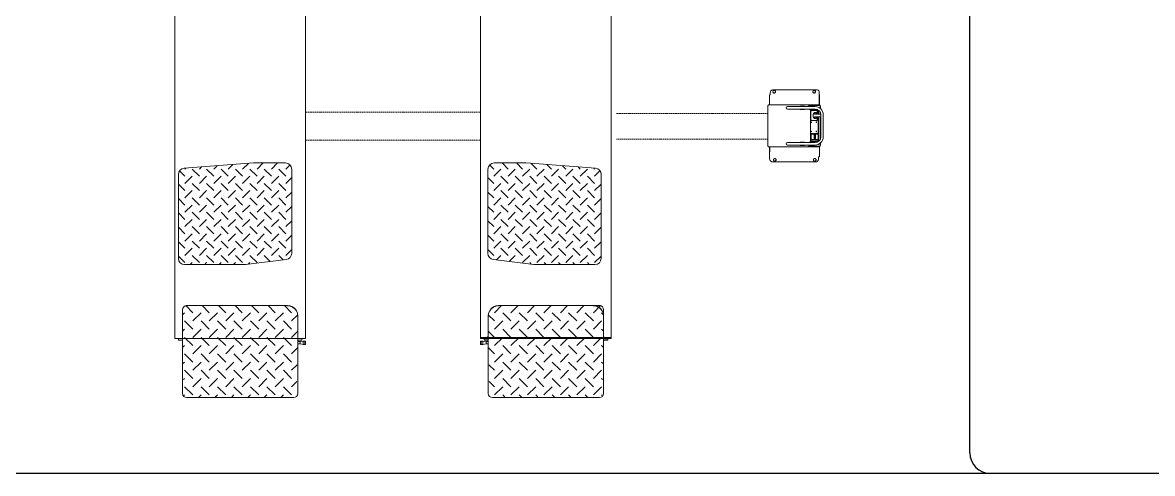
# Model space of a CAD drawing. Extents: x -1073 to 35213, y -1180 to 6950.
# Drawn here: x 1061 to 1610, y 427 to 646 of the extents above; entities that cross this region are included whole.
import ezdxf

# ---------------------------------------------------------------- set-up
doc = ezdxf.new("R2010")
doc.units = 0
doc.header["$LTSCALE"] = 25
doc.linetypes.add('HIDDEN', pattern=[0.375, 0.25, -0.125])
doc.layers.get('0').update_dxf_attribs({"color": 9, "lineweight": 9})
doc.layers.add('B_Ekipman_Zemin', color=155, linetype='Continuous', lineweight=9)
doc.layers.add('DATA TAVAN', color=160, linetype='Continuous', lineweight=30)

# ---------------------------------------------------------------- blocks, each defined once
blk = doc.blocks.new('5200makaslift')
for p, q in [((21698, 12439.6), (21698, 7239.6)), ((22333, 12439.6), (22333, 7239.6)), ((23183, 12439.6), (23183, 7239.6)), ((23818, 7239.6), (23818, 12439.6)), ((23818, 7239.6), (23818, 12439.6)), ((23818, 8718.9), (23818, 7239.6)), ((24585.4, 8420), (24585.4, 8375)), ((24589.9, 8433.5), (24589.9, 8425.3)), ((24589.9, 8425.3), (24589.9, 8424.4)), ((24602.7, 8436.4), (24602.4, 8438.5)), ((24812.9, 8448.4), (24604.9, 8448.5)), ((24615, 8440.6), (24615.4, 8438.5)), ((24796.7, 8436.3), (24796.4, 8438.4)), ((24809, 8440.6), (24809.4, 8438.4)), ((24827.9, 8433.4), (24827, 8438.4)), ((24827.6, 8375), (24827.9, 8424.8)), ((24827.9, 8426.7), (24827.9, 8433.4)), ((24827.9, 8424.8), (24827.9, 8426.7)), ((24827.9, 8424.5), (24829.4, 8424.5)), ((24827.9, 8424.4), (24827.9, 8375)), ((24829.4, 8424.5), (24829.4, 8374.2)), ((24577.4, 8372), (24577.4, 8174)), ((24580.4, 8372), (24577.4, 8372)), ((24828.4, 8375), (24580.4, 8375)), ((24580.4, 8375), (24580.4, 8372)), ((24824.4, 8375.5), (24589.4, 8375.5)), ((24807.4, 8354.5), (24673.4, 8354.5)), ((24807.4, 8366.5), (24673.5, 8366.5)), ((24734.4, 8368.5), (24725.4, 8366.5)), ((24725.4, 8354.5), (24734.3, 8352.5)), ((24734.4, 8366.5), (24734.4, 8368.5)), ((24753.4, 8368.5), (24734.4, 8368.5)), ((24734.4, 8352.5), (24734.4, 8354.5)), ((24753.4, 8352.5), (24734.4, 8352.5)), ((24775.7, 8372), (24775.7, 8375)), ((24828.4, 8373), (24775.7, 8373)), ((24831.4, 8372), (24775.7, 8372)), ((24783.2, 8350.9), (24782.9, 8350.5)), ((24783.5, 8353.4), (24783.5, 8352.6)), ((24785.9, 8202), (24785.9, 8344)), ((24816.3, 8347), (24787.2, 8347)), ((24787.2, 8299), (24787.2, 8347)), ((24788.6, 8349), (24821.8, 8349)), ((24817.2, 8330.5), (24817.2, 8346.1)), ((24821.9, 8345.5), (24821.9, 8329.5)), ((24822.8, 8344), (24822.8, 8329.5)), ((24824.5, 8344), (24824.5, 8329.5)), ((24828.4, 8375), (24828.4, 8373)), ((24831.4, 8358.4), (24831.4, 8372)), ((24831.4, 8329.5), (24831.4, 8340.9)), ((24834.4, 8355.9), (24834.4, 8365.5)), ((24816.3, 8299), (24787.2, 8299)), ((24805.1, 8337), (24810.2, 8337)), ((24805.1, 8309), (24810.2, 8309)), ((24806.1, 8329.5), (24835.1, 8329.5)), ((24806.1, 8316.5), (24835.4, 8316.5)), ((24817.2, 8299.9), (24817.2, 8315.5)), ((24821.9, 8316.5), (24821.9, 8232)), ((24822.8, 8316.5), (24822.8, 8202)), ((24824.5, 8316.5), (24824.5, 8202)), ((24831.4, 8205.1), (24831.4, 8316.5)), ((24834.4, 8329.5), (24834.4, 8333.5)), ((24834.4, 8212.5), (24834.4, 8316.5)), ((24835.4, 8219.5), (24835.4, 8326.5)), ((24847.4, 8219.5), (24847.4, 8326.5)), ((24785.9, 8236), (24800.4, 8236)), ((24789.3, 8207.5), (24789.3, 8231.5)), ((24802, 8232), (24789.6, 8232)), ((24800.5, 8235.9), (24800.5, 8232)), ((24802.5, 8231.6), (24802.5, 8231.5)), ((24802.5, 8207.5), (24802.5, 8231.5)), ((24804.9, 8236), (24804.9, 8203)), ((24804.9, 8236), (24820.7, 8236)), ((24809.6, 8207.5), (24809.6, 8231.5)), ((24822.2, 8232), (24809.9, 8232)), ((24820.8, 8235.9), (24820.8, 8232)), ((24822.7, 8231.6), (24822.7, 8231.5)), ((24822.7, 8207.5), (24822.7, 8231.5)), ((24673.4, 8191.5), (24807.4, 8191.5)), ((24673.4, 8179.5), (24807.4, 8179.5)), ((24734.4, 8193.5), (24725.4, 8191.5)), ((24725.4, 8179.5), (24734.3, 8177.5)), ((24734.4, 8193.5), (24734.4, 8191.5)), ((24734.4, 8193.5), (24753.4, 8193.5)), ((24734.4, 8179.5), (24734.4, 8177.5)), ((24734.4, 8177.5), (24753.4, 8177.5)), ((24783.5, 8193.4), (24783.5, 8192.6)), ((24785.9, 8203), (24800.4, 8203)), ((24821.8, 8197), (24788.6, 8197)), ((24802, 8207), (24789.6, 8207)), ((24800.5, 8207), (24800.5, 8203.1)), ((24804.9, 8203), (24820.7, 8203)), ((24822.2, 8207), (24809.9, 8207)), ((24820.1, 8197), (24821, 8197.2)), ((24820.8, 8207), (24820.8, 8203.1)), ((24821.9, 8207), (24821.9, 8200.5)), ((24831.4, 8174), (24831.4, 8187.6)), ((24834.4, 8180.5), (24834.4, 8190.1)), ((24577.4, 8174), (24580.4, 8174)), ((24580.4, 8174), (24580.4, 8171)), ((24828.4, 8171), (24580.4, 8171)), ((24585.4, 8121.5), (24585.4, 8171)), ((24586.9, 8121.5), (24585.4, 8121.5)), ((24586.9, 8121.6), (24586.9, 8170.8)), ((24587.1, 8170.8), (24586.9, 8121.2)), ((24586.9, 8121.2), (24586.9, 8119.3)), ((24589.4, 8170.5), (24824.4, 8170.5)), ((24775.7, 8174), (24831.4, 8174)), ((24775.7, 8171), (24775.7, 8174)), ((24828.4, 8173), (24775.7, 8173)), ((24824.9, 8120.8), (24824.9, 8121.6)), ((24824.9, 8112.5), (24824.9, 8120.8)), ((24828.4, 8171), (24828.4, 8173)), ((24829.4, 8126), (24829.4, 8171.8)), ((24586.9, 8119.3), (24586.9, 8112.6)), ((24586.9, 8112.6), (24587.7, 8107.6)), ((24601.9, 8097.6), (24809.9, 8097.5)), ((24605.7, 8105.4), (24605.4, 8107.6)), ((24618, 8109.7), (24618.4, 8107.6)), ((24799.7, 8105.4), (24799.4, 8107.5)), ((24812, 8109.6), (24812.4, 8107.5)), ((21735.5, 7217.7), (21735.5, 7379.2)), ((21735.5, 7354.9), (21745.4, 7364.7)), ((21785.4, 7364.7), (21751.3, 7398.8)), ((21754.2, 7399.2), (22245.5, 7399)), ((21755.5, 7399.2), (22245.5, 7398.2)), ((21785.4, 7324.7), (21825.4, 7364.7)), ((21790.5, 7399), (21790.5, 7399.2)), ((21790.5, 7399.2), (22240.5, 7399.2)), ((21865.4, 7364.7), (21830.9, 7399.2)), ((21865.4, 7324.7), (21905.4, 7364.7)), ((21945.4, 7364.7), (21910.9, 7399.2)), ((21945.4, 7324.7), (21985.4, 7364.7)), ((22025.4, 7364.7), (21990.9, 7399.2)), ((22025.4, 7324.7), (22065.4, 7364.7)), ((22105.4, 7364.7), (22070.9, 7399.2)), ((22105.4, 7324.7), (22145.4, 7364.7)), ((22185.4, 7364.7), (22150.9, 7399.2)), ((22185.4, 7324.7), (22225.4, 7364.7)), ((22265.4, 7364.7), (22230.9, 7399.2)), ((22265.4, 7324.7), (22295.5, 7354.9)), ((22293.8, 7361.7), (22295.5, 7348.9)), ((23222.2, 7361.7), (23220.5, 7348.9)), ((23250.7, 7324.7), (23220.5, 7354.9)), ((23250.7, 7364.7), (23285.2, 7399.2)), ((23760.5, 7399.2), (23270.5, 7398.2)), ((23765.5, 7399.2), (23270.5, 7399)), ((23725.5, 7399.2), (23275.5, 7399.2)), ((23330.7, 7324.7), (23290.7, 7364.7)), ((23330.7, 7364.7), (23365.2, 7399.2)), ((23410.7, 7324.7), (23370.7, 7364.7)), ((23410.7, 7364.7), (23445.2, 7399.2)), ((23490.7, 7324.7), (23450.7, 7364.7)), ((23490.7, 7364.7), (23525.2, 7399.2)), ((23570.7, 7324.7), (23530.7, 7364.7)), ((23570.7, 7364.7), (23605.2, 7399.2)), ((23650.7, 7324.7), (23610.7, 7364.7)), ((23650.7, 7364.7), (23685.2, 7399.2)), ((23730.7, 7324.7), (23690.7, 7364.7)), ((23725.5, 7399), (23725.5, 7399.2)), ((23743.5, 7397.4), (23730.5, 7399)), ((23730.7, 7364.7), (23764.7, 7398.8)), ((23780.5, 7354.9), (23770.7, 7364.7)), ((23780.5, 7220.8), (23780.5, 7379.2)), ((21735.5, 7220.9), (21735.5, 7348.9)), ((21785.4, 7284.7), (21745.4, 7324.7)), ((21865.4, 7284.7), (21825.4, 7324.7)), ((21945.4, 7284.7), (21905.4, 7324.7)), ((22025.4, 7284.7), (21985.4, 7324.7)), ((22105.4, 7284.7), (22065.4, 7324.7)), ((22185.4, 7284.7), (22145.4, 7324.7)), ((22265.4, 7284.7), (22225.4, 7324.7)), ((22295.5, 7217.7), (22295.5, 7349.8)), ((22295.5, 7348.9), (22295.5, 7220.9)), ((23220.5, 7217.7), (23220.5, 7349.8)), ((23220.5, 7348.9), (23220.5, 7220.9)), ((23250.7, 7284.7), (23290.7, 7324.7)), ((23330.7, 7284.7), (23370.7, 7324.7)), ((23410.7, 7284.7), (23450.7, 7324.7)), ((23490.7, 7284.7), (23530.7, 7324.7)), ((23570.7, 7284.7), (23610.7, 7324.7)), ((23650.7, 7284.7), (23690.7, 7324.7)), ((23730.7, 7284.7), (23770.7, 7324.7)), ((23780.5, 7220.9), (23780.5, 7348.9)), ((21735.5, 7274.9), (21745.4, 7284.7)), ((21785.4, 7204.7), (21745.4, 7244.7)), ((21785.4, 7244.7), (21825.4, 7284.7)), ((21865.4, 7204.7), (21825.4, 7244.7)), ((21865.4, 7244.7), (21905.4, 7284.7)), ((21945.4, 7204.7), (21905.4, 7244.7)), ((21945.4, 7244.7), (21985.4, 7284.7)), ((22025.4, 7204.7), (21985.4, 7244.7)), ((22025.4, 7244.7), (22065.4, 7284.7)), ((22105.4, 7204.7), (22065.4, 7244.7)), ((22105.4, 7244.7), (22145.4, 7284.7)), ((22185.4, 7204.7), (22145.4, 7244.7)), ((22185.4, 7244.7), (22225.4, 7284.7)), ((22265.4, 7204.7), (22225.4, 7244.7)), ((22265.4, 7244.7), (22295.5, 7274.9)), ((23183.5, 7243.8), (23818.5, 7243.8)), ((23205.3, 7240.8), (23219.7, 7249.1)), ((23250.7, 7244.7), (23220.5, 7274.9)), ((23250.7, 7204.7), (23290.7, 7244.7)), ((23330.7, 7244.7), (23290.7, 7284.7)), ((23330.7, 7204.7), (23370.7, 7244.7)), ((23410.7, 7244.7), (23370.7, 7284.7)), ((23410.7, 7204.7), (23450.7, 7244.7)), ((23490.7, 7244.7), (23450.7, 7284.7)), ((23490.7, 7204.7), (23530.7, 7244.7)), ((23570.7, 7244.7), (23530.7, 7284.7)), ((23570.7, 7204.7), (23610.7, 7244.7)), ((23650.7, 7244.7), (23610.7, 7284.7)), ((23650.7, 7204.7), (23690.7, 7244.7)), ((23730.7, 7244.7), (23690.7, 7284.7)), ((23730.7, 7204.7), (23770.7, 7244.7)), ((23780.5, 7274.9), (23770.7, 7284.7)), ((23793.9, 7240.1), (23780.6, 7247.7)), ((21698, 7239.6), (22333, 7239.6)), ((21735.5, 7239.6), (21698, 7239.6)), ((21715.5, 7231.6), (21715.5, 7239.6)), ((21735.5, 7231.6), (21715.5, 7231.6)), ((21735.5, 7217.7), (21735.5, 6972.2)), ((21745.4, 7204.7), (21736.3, 7195.6)), ((21825.4, 7204.7), (21785.4, 7164.7)), ((21905.4, 7204.7), (21865.4, 7164.7)), ((21985.4, 7204.7), (21945.4, 7164.7)), ((22065.4, 7204.7), (22025.4, 7164.7)), ((22145.4, 7204.7), (22105.4, 7164.7)), ((22225.4, 7204.7), (22185.4, 7164.7)), ((22294.7, 7194), (22265.4, 7164.7)), ((22333, 7239.6), (22295.5, 7239.6)), ((22315.5, 7231.6), (22295.5, 7231.6)), ((22295.5, 7224.7), (22306.4, 7224.7)), ((22295.5, 7217.7), (22295.5, 6972.2)), ((22306.4, 7212.7), (22295.5, 7212.7)), ((22321.4, 7226.6), (22306.4, 7224.7)), ((22306.4, 7212.6), (22306.4, 7224.7)), ((22306.4, 7212.6), (22321.4, 7210.6)), ((22315.5, 7239.6), (22315.5, 7231.6)), ((22321.4, 7210.6), (22321.4, 7226.6)), ((22321.4, 7226.6), (22331.4, 7226.6)), ((22321.4, 7210.6), (22331.4, 7210.6)), ((22329.4, 7224.6), (22329.4, 7212.6)), ((22333.4, 7212.6), (22333.4, 7224.6)), ((23182.7, 7212.6), (23182.7, 7224.6)), ((23183, 7239.6), (23818, 7239.6)), ((23183, 7239.6), (23220.5, 7239.6)), ((23194.7, 7226.6), (23184.7, 7226.6)), ((23194.7, 7210.6), (23184.7, 7210.6)), ((23186.7, 7224.6), (23186.7, 7212.6)), ((23194.7, 7226.6), (23209.7, 7224.7)), ((23194.7, 7210.6), (23194.7, 7226.6)), ((23209.7, 7212.6), (23194.7, 7210.6)), ((23200.5, 7239.6), (23200.5, 7231.6)), ((23200.5, 7231.6), (23220.5, 7231.6)), ((23203, 7232.2), (23220.5, 7232.2)), ((23220.5, 7224.7), (23209.7, 7224.7)), ((23209.7, 7212.6), (23209.7, 7224.7)), ((23209.7, 7212.7), (23220.5, 7212.7)), ((23220.5, 7217.7), (23220.5, 6972.2)), ((23221.4, 7194), (23250.7, 7164.7)), ((23290.7, 7204.7), (23330.7, 7164.7)), ((23370.7, 7204.7), (23410.7, 7164.7)), ((23450.7, 7204.7), (23490.7, 7164.7)), ((23530.7, 7204.7), (23570.7, 7164.7)), ((23610.7, 7204.7), (23650.7, 7164.7)), ((23690.7, 7204.7), (23730.7, 7164.7)), ((23770.7, 7204.7), (23779.7, 7195.6)), ((23780.5, 7239.6), (23818, 7239.6)), ((23780.5, 7232.2), (23798, 7232.2)), ((23780.5, 7231.6), (23800.5, 7231.6)), ((23780.5, 7217.7), (23780.5, 6972.2)), ((23800.5, 7231.6), (23800.5, 7239.6)), ((21745.4, 7164.7), (21785.4, 7124.7)), ((21825.4, 7164.7), (21865.4, 7124.7)), ((21905.4, 7164.7), (21945.4, 7124.7)), ((21985.4, 7164.7), (22025.4, 7124.7)), ((22065.4, 7164.7), (22105.4, 7124.7)), ((22145.4, 7164.7), (22185.4, 7124.7)), ((22225.4, 7164.7), (22265.4, 7124.7)), ((23290.7, 7164.7), (23250.7, 7124.7)), ((23370.7, 7164.7), (23330.7, 7124.7)), ((23450.7, 7164.7), (23410.7, 7124.7)), ((23530.7, 7164.7), (23490.7, 7124.7)), ((23610.7, 7164.7), (23570.7, 7124.7)), ((23690.7, 7164.7), (23650.7, 7124.7)), ((23770.7, 7164.7), (23730.7, 7124.7)), ((21745.4, 7124.7), (21738.2, 7117.6)), ((21745.4, 7084.7), (21785.4, 7044.7)), ((21825.4, 7124.7), (21785.4, 7084.7)), ((21825.4, 7084.7), (21865.4, 7044.7)), ((21905.4, 7124.7), (21865.4, 7084.7)), ((21905.4, 7084.7), (21945.4, 7044.7)), ((21985.4, 7124.7), (21945.4, 7084.7)), ((21985.4, 7084.7), (22025.4, 7044.7)), ((22065.4, 7124.7), (22025.4, 7084.7)), ((22065.4, 7084.7), (22105.4, 7044.7)), ((22145.4, 7124.7), (22105.4, 7084.7)), ((22145.4, 7084.7), (22185.4, 7044.7)), ((22225.4, 7124.7), (22185.4, 7084.7)), ((22225.4, 7084.7), (22265.4, 7044.7)), ((22292.7, 7112), (22265.4, 7084.7)), ((23223.4, 7112), (23250.7, 7084.7)), ((23290.7, 7084.7), (23250.7, 7044.7)), ((23290.7, 7124.7), (23330.7, 7084.7)), ((23370.7, 7084.7), (23330.7, 7044.7)), ((23370.7, 7124.7), (23410.7, 7084.7)), ((23450.7, 7084.7), (23410.7, 7044.7)), ((23450.7, 7124.7), (23490.7, 7084.7)), ((23530.7, 7084.7), (23490.7, 7044.7)), ((23530.7, 7124.7), (23570.7, 7084.7)), ((23610.7, 7084.7), (23570.7, 7044.7)), ((23610.7, 7124.7), (23650.7, 7084.7)), ((23690.7, 7084.7), (23650.7, 7044.7)), ((23690.7, 7124.7), (23730.7, 7084.7)), ((23770.7, 7084.7), (23730.7, 7044.7)), ((23770.7, 7124.7), (23777.8, 7117.6)), ((21745.4, 7044.7), (21740.2, 7039.5)), ((21825.4, 7044.7), (21785.4, 7004.7)), ((21905.4, 7044.7), (21865.4, 7004.7)), ((21985.4, 7044.7), (21945.4, 7004.7)), ((22065.4, 7044.7), (22025.4, 7004.7)), ((22145.4, 7044.7), (22105.4, 7004.7)), ((22225.4, 7044.7), (22185.4, 7004.7)), ((22290.7, 7030), (22265.4, 7004.7)), ((23225.4, 7030), (23250.7, 7004.7)), ((23290.7, 7044.7), (23330.7, 7004.7)), ((23370.7, 7044.7), (23410.7, 7004.7)), ((23450.7, 7044.7), (23490.7, 7004.7)), ((23530.7, 7044.7), (23570.7, 7004.7)), ((23610.7, 7044.7), (23650.7, 7004.7)), ((23690.7, 7044.7), (23730.7, 7004.7)), ((23770.7, 7044.7), (23775.9, 7039.5)), ((21745.4, 7004.7), (21785.4, 6964.7)), ((21825.4, 7004.7), (21865.4, 6964.7)), ((21905.4, 7004.7), (21945.4, 6964.7)), ((21985.4, 7004.7), (22025.4, 6964.7)), ((22065.4, 7004.7), (22105.4, 6964.7)), ((22145.4, 7004.7), (22185.4, 6964.7)), ((22225.4, 7004.7), (22265.4, 6964.7)), ((23290.7, 7004.7), (23250.7, 6964.7)), ((23370.7, 7004.7), (23330.7, 6964.7)), ((23450.7, 7004.7), (23410.7, 6964.7)), ((23530.7, 7004.7), (23490.7, 6964.7)), ((23610.7, 7004.7), (23570.7, 6964.7)), ((23690.7, 7004.7), (23650.7, 6964.7)), ((23770.7, 7004.7), (23730.7, 6964.7)), ((21745.4, 6964.7), (21742.1, 6961.4)), ((21755.5, 6952.2), (22275.5, 6952.2)), ((21825.4, 6964.7), (21812.9, 6952.2)), ((21905.4, 6964.7), (21892.9, 6952.2)), ((21985.4, 6964.7), (21972.9, 6952.2)), ((22065.4, 6964.7), (22052.9, 6952.2)), ((22145.4, 6964.7), (22132.9, 6952.2)), ((22225.4, 6964.7), (22212.9, 6952.2)), ((23760.5, 6952.2), (23240.5, 6952.2)), ((23290.7, 6964.7), (23303.2, 6952.2)), ((23370.7, 6964.7), (23383.2, 6952.2)), ((23450.7, 6964.7), (23463.2, 6952.2)), ((23530.7, 6964.7), (23543.2, 6952.2)), ((23610.7, 6964.7), (23623.2, 6952.2)), ((23690.7, 6964.7), (23703.2, 6952.2)), ((23770.7, 6964.7), (23774, 6961.4))]:
    blk.add_line(p, q)
at = {"linetype": 'HIDDEN'}
for p, q in [((23183, 8338.6), (22333, 8338.6)), ((23843, 8333.6), (24579.4, 8333.6)), ((23183, 8203.6), (22333, 8203.6)), ((24579.4, 8208.6), (23843, 8208.6))]:
    blk.add_line(p, q, dxfattribs=at)
for points in [[(24589.9, 8424.4), (24588.5, 8424.2), (24587.2, 8423.6), (24586.2, 8422.6), (24585.6, 8421.4), (24585.4, 8420)], [(24604.9, 8448.5), (24600.2, 8447.8), (24596.1, 8445.6), (24592.7, 8442.3), (24590.6, 8438.1), (24589.9, 8433.5)], [(24602.4, 8438.5), (24602.7, 8440.5), (24603.6, 8442.3), (24605.1, 8443.8), (24606.9, 8444.7), (24608.9, 8445), (24610.9, 8444.7), (24612.7, 8443.8), (24614.1, 8442.3), (24615, 8440.6)], [(24615.4, 8438.5), (24615.1, 8436.5), (24614.1, 8434.7), (24612.7, 8433.2), (24610.9, 8432.3), (24608.9, 8432), (24606.9, 8432.3), (24605.1, 8433.2), (24603.6, 8434.7), (24602.7, 8436.4)], [(24796.4, 8438.4), (24796.7, 8440.5), (24797.6, 8442.3), (24799.1, 8443.7), (24800.9, 8444.6), (24802.9, 8444.9), (24804.9, 8444.6), (24806.7, 8443.7), (24808.1, 8442.3), (24809, 8440.6)], [(24809.4, 8438.4), (24809.1, 8436.4), (24808.1, 8434.6), (24806.7, 8433.2), (24804.9, 8432.3), (24802.9, 8431.9), (24800.9, 8432.3), (24799.1, 8433.2), (24797.6, 8434.6), (24796.7, 8436.3)], [(24827, 8438.4), (24825, 8442.3), (24821.7, 8445.6), (24817.5, 8447.7), (24812.9, 8448.4)], [(24782.1, 8353), (24782.3, 8354.2), (24782.4, 8354.5)], [(24783.7, 8350), (24783.1, 8350.2), (24782.6, 8350.9), (24782.3, 8351.9), (24782.1, 8353)], [(24783.5, 8352.6), (24783.4, 8351.9), (24783.2, 8351.2), (24782.9, 8350.7), (24782.8, 8350.6)], [(24783.7, 8353), (24783.5, 8351.9), (24783.2, 8350.9)], [(24783.3, 8354.5), (24783.4, 8354.1), (24783.5, 8353.4)], [(24783.4, 8354.5), (24783.5, 8354.2), (24783.7, 8353)], [(24785.4, 8353), (24785.2, 8351.9), (24784.9, 8350.9), (24784.4, 8350.2), (24783.7, 8350)], [(24785.1, 8354.5), (24785.2, 8354.2), (24785.4, 8353)], [(24788.6, 8349), (24787.7, 8348.8), (24787, 8348), (24786.4, 8346.9), (24786, 8345.5), (24785.9, 8344)], [(24793.3, 8345), (24793, 8345.5), (24792.6, 8346), (24792.2, 8346.3), (24791.8, 8346.6), (24791.3, 8346.8), (24790.9, 8347), (24790.6, 8347)], [(24817.2, 8346.1), (24817.2, 8346.3), (24817.1, 8346.6), (24816.9, 8346.8), (24816.6, 8347), (24816.3, 8347)], [(24816.9, 8345), (24817.2, 8345.5), (24817.2, 8346), (24817.2, 8346.1)], [(24821.7, 8348), (24821, 8348.8), (24820.1, 8349)], [(24821.5, 8348.3), (24821.8, 8347), (24821.9, 8345.5)], [(24822.8, 8344), (24822.7, 8345.5), (24822.3, 8346.9), (24821.7, 8348)], [(24824.5, 8344), (24824.4, 8345.5), (24824, 8346.9), (24823.4, 8348), (24822.6, 8348.8), (24821.8, 8349)], [(24789.1, 8290.5), (24789.1, 8290.9), (24789.2, 8291.3), (24789.4, 8291.6), (24789.6, 8291.8), (24789.7, 8291.8)], [(24789.7, 8289.2), (24789.6, 8289.2), (24789.4, 8289.4), (24789.2, 8289.7), (24789.1, 8290.1), (24789.1, 8290.5)], [(24789.7, 8291.8), (24789.9, 8291.8), (24790.1, 8291.6), (24790.3, 8291.3), (24790.4, 8290.9), (24790.4, 8290.5)], [(24790.4, 8290.5), (24790.4, 8290.1), (24790.3, 8289.7), (24790.1, 8289.4), (24789.9, 8289.2), (24789.7, 8289.2)], [(24793.3, 8301), (24793, 8300.5), (24792.6, 8300), (24792.2, 8299.7), (24791.8, 8299.4), (24791.3, 8299.2), (24790.9, 8299), (24790.6, 8299)], [(24797.7, 8325.2), (24797.6, 8323), (24797.7, 8320.8), (24798, 8318.7), (24798.4, 8316.6), (24799.1, 8314.8), (24799.8, 8313.1), (24800.7, 8311.7), (24801.7, 8310.5), (24802.8, 8309.7)], [(24805.1, 8337), (24804, 8336.8), (24802.8, 8336.3), (24801.7, 8335.5), (24800.7, 8334.3), (24799.8, 8332.9), (24799.1, 8331.2), (24798.4, 8329.4), (24798, 8327.3), (24797.7, 8325.2)], [(24802.8, 8309.7), (24804, 8309.2), (24805.1, 8309)], [(24804.7, 8332.5), (24804.4, 8331.8), (24804.4, 8331.1), (24804.5, 8330.6), (24804.7, 8330.1), (24805.1, 8329.8), (24805.6, 8329.6), (24806.1, 8329.5)], [(24804.7, 8313.5), (24804.4, 8314.2), (24804.4, 8314.9), (24804.5, 8315.5), (24804.7, 8315.9), (24805.1, 8316.2), (24805.6, 8316.4), (24806.1, 8316.5)], [(24810.2, 8337), (24809.2, 8336.9), (24808.2, 8336.5), (24807.2, 8335.8), (24806.3, 8334.9), (24805.4, 8333.8), (24804.7, 8332.5)], [(24804.7, 8313.5), (24805.4, 8312.2), (24806.3, 8311.1), (24807.2, 8310.2), (24808.2, 8309.5), (24809.2, 8309.1), (24810.2, 8309)], [(24815.7, 8332.5), (24815, 8333.8), (24814.1, 8334.9), (24813.2, 8335.8), (24812.2, 8336.5), (24811.2, 8336.9), (24810.2, 8337)], [(24810.2, 8309), (24811.2, 8309.1), (24812.2, 8309.5), (24813.2, 8310.2), (24814.1, 8311.1), (24815, 8312.2), (24815.7, 8313.5)], [(24813.2, 8290.5), (24813.2, 8290.9), (24813.3, 8291.3), (24813.5, 8291.6), (24813.8, 8291.8), (24813.9, 8291.8)], [(24813.9, 8289.2), (24813.8, 8289.2), (24813.5, 8289.4), (24813.3, 8289.7), (24813.2, 8290.1), (24813.2, 8290.5)], [(24813.9, 8291.8), (24814, 8291.8), (24814.2, 8291.6), (24814.4, 8291.3), (24814.5, 8290.9), (24814.6, 8290.5)], [(24814.6, 8290.5), (24814.5, 8290.1), (24814.4, 8289.7), (24814.2, 8289.4), (24814, 8289.2), (24813.9, 8289.2)], [(24815.7, 8332.5), (24816.1, 8331.8), (24816.6, 8331.1), (24817.1, 8330.6), (24817.7, 8330.1), (24818.3, 8329.8), (24818.8, 8329.6), (24819.4, 8329.5)], [(24815.7, 8313.5), (24816.1, 8314.2), (24816.6, 8314.9), (24817.1, 8315.5), (24817.7, 8315.9), (24818.3, 8316.2), (24818.8, 8316.4), (24819.4, 8316.5)], [(24817.2, 8299.9), (24817.2, 8299.7), (24817.1, 8299.4), (24816.9, 8299.2), (24816.6, 8299), (24816.3, 8299)], [(24816.9, 8301), (24817.2, 8300.5), (24817.2, 8300), (24817.2, 8299.9)], [(24787, 8236), (24787.1, 8236), (24787.1, 8236), (24787.2, 8235.9), (24787.3, 8235.9), (24787.3, 8235.8)], [(24789.1, 8245.5), (24789.1, 8245.9), (24789.2, 8246.3), (24789.4, 8246.6), (24789.6, 8246.8), (24789.7, 8246.8)], [(24789.7, 8244.2), (24789.6, 8244.2), (24789.4, 8244.4), (24789.2, 8244.7), (24789.1, 8245.1), (24789.1, 8245.5)], [(24789.6, 8232), (24789.5, 8232), (24789.4, 8231.9), (24789.4, 8231.8), (24789.3, 8231.7), (24789.3, 8231.5)], [(24789.7, 8246.8), (24789.9, 8246.8), (24790.1, 8246.6), (24790.3, 8246.3), (24790.4, 8245.9), (24790.4, 8245.5)], [(24790.4, 8245.5), (24790.4, 8245.1), (24790.3, 8244.7), (24790.1, 8244.4), (24789.9, 8244.2), (24789.7, 8244.2)], [(24800.4, 8236), (24800.5, 8236), (24800.5, 8236), (24800.5, 8235.9), (24800.5, 8235.9)], [(24800.5, 8235.9), (24800.5, 8235.9), (24800.5, 8235.8)], [(24802, 8232), (24802.1, 8232), (24802.2, 8231.9), (24802.3, 8231.9), (24802.4, 8231.7), (24802.5, 8231.6)], [(24807.3, 8236), (24807.3, 8236), (24807.4, 8236), (24807.5, 8235.9), (24807.5, 8235.9), (24807.6, 8235.8)], [(24809.9, 8232), (24809.8, 8232), (24809.7, 8231.9), (24809.7, 8231.8), (24809.6, 8231.7), (24809.6, 8231.5)], [(24813.2, 8245.5), (24813.2, 8245.9), (24813.3, 8246.3), (24813.5, 8246.6), (24813.8, 8246.8), (24813.9, 8246.8)], [(24813.9, 8244.2), (24813.8, 8244.2), (24813.5, 8244.4), (24813.3, 8244.7), (24813.2, 8245.1), (24813.2, 8245.5)], [(24813.9, 8246.8), (24814, 8246.8), (24814.2, 8246.6), (24814.4, 8246.3), (24814.5, 8245.9), (24814.6, 8245.5)], [(24814.6, 8245.5), (24814.5, 8245.1), (24814.4, 8244.7), (24814.2, 8244.4), (24814, 8244.2), (24813.9, 8244.2)], [(24820.7, 8236), (24820.7, 8236), (24820.8, 8236), (24820.8, 8235.9), (24820.8, 8235.9)], [(24820.8, 8235.9), (24820.8, 8235.9), (24820.8, 8235.8)], [(24822.2, 8232), (24822.4, 8232), (24822.5, 8231.9), (24822.6, 8231.9), (24822.7, 8231.7), (24822.7, 8231.6)], [(24782.1, 8193), (24782.3, 8194.2), (24782.6, 8195.1), (24783.1, 8195.8), (24783.7, 8196)], [(24782.4, 8191.5), (24782.3, 8191.9), (24782.1, 8193)], [(24782.8, 8195.4), (24782.9, 8195.3), (24783.2, 8194.8), (24783.4, 8194.1), (24783.5, 8193.4)], [(24782.9, 8195.5), (24783.2, 8195.1), (24783.5, 8194.2), (24783.7, 8193)], [(24783.5, 8192.6), (24783.4, 8191.9), (24783.3, 8191.5)], [(24783.7, 8193), (24783.5, 8191.9), (24783.4, 8191.5)], [(24783.7, 8196), (24784.4, 8195.8), (24784.9, 8195.1), (24785.2, 8194.2), (24785.4, 8193)], [(24785.4, 8193), (24785.2, 8191.9), (24785.1, 8191.5)], [(24785.9, 8202), (24786, 8200.5), (24786.4, 8199.1), (24787, 8198), (24787.7, 8197.2), (24788.6, 8197)], [(24787, 8203), (24787.1, 8203), (24787.1, 8203), (24787.2, 8203.1), (24787.3, 8203.1), (24787.3, 8203.2)], [(24789.3, 8207.5), (24789.3, 8207.3), (24789.4, 8207.2), (24789.4, 8207.1), (24789.5, 8207), (24789.6, 8207)], [(24800.4, 8203), (24800.5, 8203), (24800.5, 8203), (24800.5, 8203.1), (24800.5, 8203.1)], [(24800.5, 8203.1), (24800.5, 8203.1), (24800.5, 8203.2)], [(24802, 8207), (24802.1, 8207), (24802.2, 8207.1), (24802.3, 8207.2), (24802.4, 8207.3), (24802.5, 8207.4), (24802.5, 8207.5)], [(24807.3, 8203), (24807.3, 8203), (24807.4, 8203), (24807.5, 8203.1), (24807.5, 8203.1), (24807.6, 8203.2)], [(24809.6, 8207.5), (24809.6, 8207.3), (24809.7, 8207.2), (24809.7, 8207.1), (24809.8, 8207), (24809.9, 8207)], [(24820.7, 8203), (24820.7, 8203), (24820.8, 8203), (24820.8, 8203.1), (24820.8, 8203.1)], [(24820.8, 8203.1), (24820.8, 8203.1), (24820.8, 8203.2)], [(24821, 8197.2), (24821.7, 8198), (24822.3, 8199.1), (24822.7, 8200.5), (24822.8, 8202)], [(24821.9, 8200.5), (24821.8, 8199), (24821.5, 8197.7)], [(24821.8, 8197), (24822.6, 8197.2), (24823.4, 8198), (24824, 8199.1), (24824.4, 8200.5), (24824.5, 8202)], [(24822.2, 8207), (24822.4, 8207), (24822.5, 8207.1), (24822.6, 8207.2), (24822.7, 8207.3), (24822.7, 8207.4), (24822.7, 8207.5)], [(24824.9, 8121.6), (24826.3, 8121.8), (24827.5, 8122.4), (24828.5, 8123.4), (24829.1, 8124.6), (24829.4, 8126)], [(24587.7, 8107.6), (24589.7, 8103.8), (24593, 8100.4), (24597.2, 8098.3), (24601.9, 8097.6)], [(24605.4, 8107.6), (24605.7, 8109.6), (24606.6, 8111.4), (24608, 8112.8), (24609.9, 8113.7), (24611.9, 8114.1), (24613.9, 8113.7), (24615.7, 8112.8), (24617.1, 8111.4), (24618, 8109.7)], [(24618.4, 8107.6), (24618, 8105.6), (24617.1, 8103.7), (24615.7, 8102.3), (24613.9, 8101.4), (24611.9, 8101.1), (24609.9, 8101.4), (24608, 8102.3), (24606.6, 8103.7), (24605.7, 8105.4)], [(24799.4, 8107.5), (24799.7, 8109.5), (24800.6, 8111.3), (24802, 8112.8), (24803.9, 8113.7), (24805.9, 8114), (24807.9, 8113.7), (24809.7, 8112.8), (24811.1, 8111.3), (24812, 8109.6)], [(24812.4, 8107.5), (24812, 8105.5), (24811.1, 8103.7), (24809.7, 8102.2), (24807.9, 8101.3), (24805.9, 8101), (24803.9, 8101.3), (24802, 8102.3), (24800.6, 8103.7), (24799.7, 8105.4)], [(24809.9, 8097.5), (24814.5, 8098.2), (24818.7, 8100.4), (24822, 8103.7), (24824.1, 8107.9), (24824.9, 8112.5)], [(22245.5, 7399), (22258.5, 7397.4), (22270.5, 7392.4), (22280.9, 7384.6), (22288.8, 7374.4), (22293.8, 7362.5), (22295.5, 7349.8)], [(22245.5, 7398.2), (22258.5, 7396.5), (22270.5, 7391.6), (22280.9, 7383.7), (22288.8, 7373.5), (22293.8, 7361.7)], [(23270.5, 7399), (23257.6, 7397.4), (23245.5, 7392.4), (23235.2, 7384.6), (23227.2, 7374.4), (23222.2, 7362.5), (23220.5, 7349.8)], [(23270.5, 7398.2), (23257.6, 7396.5), (23245.5, 7391.6), (23235.2, 7383.7), (23227.2, 7373.5), (23222.2, 7361.7)], [(23780.5, 7348.9), (23778.8, 7361.7), (23773.8, 7373.5), (23765.9, 7383.7), (23755.5, 7391.6), (23743.5, 7396.5), (23730.5, 7398.2)], [(23780.5, 7349.8), (23778.8, 7362.5), (23773.8, 7374.4), (23765.9, 7384.6), (23755.5, 7392.4), (23743.5, 7397.4)]]:
    blk.add_lwpolyline(points)
for centre, radius, start, end in [((24589.4, 8365.5), 10, 90, 107.3767), ((24673.4, 8360.5), 6, 90, 270), ((24753.4, 8360.5), 8, 48.618, 90), ((24753.4, 8360.5), 8, 270, 311.4517), ((24807.4, 8326.5), 40, 0, 90), ((24807.4, 8326.5), 28, 0, 90), ((24824.4, 8365.5), 10, 72.6233, 90), ((24824.4, 8365.5), 10, 0, 66.2136), ((24673.4, 8185.5), 6, 90, 270), ((24753.4, 8185.5), 8, 48.5483, 90), ((24753.4, 8185.5), 8, 270, 311.4517), ((24807.4, 8219.5), 28, 270, 0), ((24807.4, 8219.5), 40, 270, 0), ((24824.4, 8180.5), 10, 293.7864, 0), ((24589.4, 8180.5), 10, 252.6241, 270), ((24824.4, 8180.5), 10, 270, 287.3759), ((21755.5, 7379.2), 20, 90, 180), ((23760.5, 7379.2), 20, 0, 90), ((22331.4, 7224.6), 2, 360, 180), ((22331.4, 7212.6), 2, 180, 360), ((23184.7, 7224.6), 2, 0, 180), ((23184.7, 7212.6), 2, 180, 0), ((23760.5, 7220.8), 20, 351.1197, 0), ((21755.5, 6972.2), 20, 180, 270), ((22275.5, 6972.2), 20, 270, 360), ((23240.5, 6972.2), 20, 180, 270), ((23760.5, 6972.2), 20, 270, 0)]:
    blk.add_arc(centre, radius, start, end)
blk = doc.blocks.new('ontakimbosluk')
for p, q in [((53588.3, 3798.3), (53252.1, 3772.5)), ((53466.2, 3768.8), (53488.1, 3790.6)), ((53563.9, 3796.5), (53536.2, 3768.8)), ((53744.4, 3798.4), (53590.6, 3798.4)), ((53635.9, 3798.4), (53606.2, 3768.8)), ((53705.9, 3798.4), (53676.2, 3768.8)), ((53746.2, 3768.8), (53766.4, 3788.9)), ((54755.4, 3768.8), (54735.3, 3788.9)), ((54757.2, 3798.4), (54911, 3798.4)), ((54795.7, 3798.4), (54825.4, 3768.8)), ((54865.7, 3798.4), (54895.4, 3768.8)), ((54913.3, 3798.3), (55249.5, 3772.5)), ((54937.7, 3796.5), (54965.4, 3768.8)), ((55035.4, 3768.8), (55013.5, 3790.6)), ((53224.4, 3334.4), (53224.4, 3742.6)), ((53230, 3760), (53256.2, 3733.8)), ((53256.2, 3768.8), (53260.7, 3773.2)), ((53256.2, 3698.8), (53291.2, 3733.8)), ((53291.2, 3768.8), (53326.2, 3733.8)), ((53326.2, 3768.8), (53336.5, 3779)), ((53326.2, 3698.8), (53361.2, 3733.8)), ((53361.2, 3768.8), (53396.2, 3733.8)), ((53396.2, 3768.8), (53412.3, 3784.8)), ((53396.2, 3698.8), (53431.2, 3733.8)), ((53431.2, 3768.8), (53466.2, 3733.8)), ((53466.2, 3698.8), (53501.2, 3733.8)), ((53501.2, 3768.8), (53536.2, 3733.8)), ((53536.2, 3698.8), (53571.2, 3733.8)), ((53571.2, 3768.8), (53606.2, 3733.8)), ((53606.2, 3698.8), (53641.2, 3733.8)), ((53641.2, 3768.8), (53676.2, 3733.8)), ((53676.2, 3698.8), (53711.2, 3733.8)), ((53711.2, 3768.8), (53746.2, 3733.8)), ((53774.4, 3358.9), (53774.4, 3768.4)), ((54727.2, 3358.9), (54727.2, 3768.4)), ((54790.4, 3768.8), (54755.4, 3733.8)), ((54825.4, 3698.8), (54790.4, 3733.8)), ((54860.4, 3768.8), (54825.4, 3733.8)), ((54895.4, 3698.8), (54860.4, 3733.8)), ((54930.4, 3768.8), (54895.4, 3733.8)), ((54965.4, 3698.8), (54930.4, 3733.8)), ((55000.4, 3768.8), (54965.4, 3733.8)), ((55035.4, 3698.8), (55000.4, 3733.8)), ((55070.4, 3768.8), (55035.4, 3733.8)), ((55105.4, 3698.8), (55070.4, 3733.8)), ((55105.4, 3768.8), (55089.3, 3784.8)), ((55140.4, 3768.8), (55105.4, 3733.8)), ((55175.4, 3698.8), (55140.4, 3733.8)), ((55175.4, 3768.8), (55165.1, 3779)), ((55210.4, 3768.8), (55175.4, 3733.8)), ((55245.4, 3698.8), (55210.4, 3733.8)), ((55245.4, 3768.8), (55240.9, 3773.2)), ((55271.6, 3760), (55245.4, 3733.8)), ((55277.2, 3334.4), (55277.2, 3742.6)), ((53224.4, 3695.6), (53256.2, 3663.8)), ((53291.2, 3698.8), (53326.2, 3663.8)), ((53361.2, 3698.8), (53396.2, 3663.8)), ((53431.2, 3698.8), (53466.2, 3663.8)), ((53501.2, 3698.8), (53536.2, 3663.8)), ((53571.2, 3698.8), (53606.2, 3663.8)), ((53641.2, 3698.8), (53676.2, 3663.8)), ((53711.2, 3698.8), (53746.2, 3663.8)), ((53746.2, 3698.8), (53774.4, 3727)), ((54755.4, 3698.8), (54727.2, 3727)), ((54790.4, 3698.8), (54755.4, 3663.8)), ((54860.4, 3698.8), (54825.4, 3663.8)), ((54930.4, 3698.8), (54895.4, 3663.8)), ((55000.4, 3698.8), (54965.4, 3663.8)), ((55070.4, 3698.8), (55035.4, 3663.8)), ((55140.4, 3698.8), (55105.4, 3663.8)), ((55210.4, 3698.8), (55175.4, 3663.8)), ((55277.2, 3695.6), (55245.4, 3663.8)), ((53224.4, 3625.6), (53256.2, 3593.8)), ((53256.2, 3628.8), (53291.2, 3663.8)), ((53291.2, 3628.8), (53326.2, 3593.8)), ((53326.2, 3628.8), (53361.2, 3663.8)), ((53361.2, 3628.8), (53396.2, 3593.8)), ((53396.2, 3628.8), (53431.2, 3663.8)), ((53431.2, 3628.8), (53466.2, 3593.8)), ((53466.2, 3628.8), (53501.2, 3663.8)), ((53501.2, 3628.8), (53536.2, 3593.8)), ((53536.2, 3628.8), (53571.2, 3663.8)), ((53571.2, 3628.8), (53606.2, 3593.8)), ((53606.2, 3628.8), (53641.2, 3663.8)), ((53641.2, 3628.8), (53676.2, 3593.8)), ((53676.2, 3628.8), (53711.2, 3663.8)), ((53711.2, 3628.8), (53746.2, 3593.8)), ((53746.2, 3628.8), (53774.4, 3657)), ((54755.4, 3628.8), (54727.2, 3657)), ((54790.4, 3628.8), (54755.4, 3593.8)), ((54825.4, 3628.8), (54790.4, 3663.8)), ((54860.4, 3628.8), (54825.4, 3593.8)), ((54895.4, 3628.8), (54860.4, 3663.8)), ((54930.4, 3628.8), (54895.4, 3593.8)), ((54965.4, 3628.8), (54930.4, 3663.8)), ((55000.4, 3628.8), (54965.4, 3593.8)), ((55035.4, 3628.8), (55000.4, 3663.8)), ((55070.4, 3628.8), (55035.4, 3593.8)), ((55105.4, 3628.8), (55070.4, 3663.8)), ((55140.4, 3628.8), (55105.4, 3593.8)), ((55175.4, 3628.8), (55140.4, 3663.8)), ((55210.4, 3628.8), (55175.4, 3593.8)), ((55245.4, 3628.8), (55210.4, 3663.8)), ((55277.2, 3625.6), (55245.4, 3593.8)), ((53256.2, 3558.8), (53291.2, 3593.8)), ((53326.2, 3558.8), (53361.2, 3593.8)), ((53396.2, 3558.8), (53431.2, 3593.8)), ((53466.2, 3558.8), (53501.2, 3593.8)), ((53536.2, 3558.8), (53571.2, 3593.8)), ((53606.2, 3558.8), (53641.2, 3593.8)), ((53676.2, 3558.8), (53711.2, 3593.8)), ((53774.4, 3587), (53746.2, 3558.8)), ((54727.2, 3587), (54755.4, 3558.8)), ((54825.4, 3558.8), (54790.4, 3593.8)), ((54895.4, 3558.8), (54860.4, 3593.8)), ((54965.4, 3558.8), (54930.4, 3593.8)), ((55035.4, 3558.8), (55000.4, 3593.8)), ((55105.4, 3558.8), (55070.4, 3593.8)), ((55175.4, 3558.8), (55140.4, 3593.8)), ((55245.4, 3558.8), (55210.4, 3593.8)), ((53224.4, 3555.6), (53256.2, 3523.8)), ((53256.2, 3488.8), (53291.2, 3523.8)), ((53291.2, 3558.8), (53326.2, 3523.8)), ((53326.2, 3488.8), (53361.2, 3523.8)), ((53361.2, 3558.8), (53396.2, 3523.8)), ((53396.2, 3488.8), (53431.2, 3523.8)), ((53431.2, 3558.8), (53466.2, 3523.8)), ((53466.2, 3488.8), (53501.2, 3523.8)), ((53501.2, 3558.8), (53536.2, 3523.8)), ((53536.2, 3488.8), (53571.2, 3523.8)), ((53571.2, 3558.8), (53606.2, 3523.8)), ((53606.2, 3488.8), (53641.2, 3523.8)), ((53641.2, 3558.8), (53676.2, 3523.8)), ((53676.2, 3488.8), (53711.2, 3523.8)), ((53711.2, 3558.8), (53746.2, 3523.8)), ((53746.2, 3488.8), (53774.4, 3517)), ((54755.4, 3488.8), (54727.2, 3517)), ((54790.4, 3558.8), (54755.4, 3523.8)), ((54825.4, 3488.8), (54790.4, 3523.8)), ((54860.4, 3558.8), (54825.4, 3523.8)), ((54895.4, 3488.8), (54860.4, 3523.8)), ((54930.4, 3558.8), (54895.4, 3523.8)), ((54965.4, 3488.8), (54930.4, 3523.8)), ((55000.4, 3558.8), (54965.4, 3523.8)), ((55035.4, 3488.8), (55000.4, 3523.8)), ((55070.4, 3558.8), (55035.4, 3523.8)), ((55105.4, 3488.8), (55070.4, 3523.8)), ((55140.4, 3558.8), (55105.4, 3523.8)), ((55175.4, 3488.8), (55140.4, 3523.8)), ((55210.4, 3558.8), (55175.4, 3523.8)), ((55245.4, 3488.8), (55210.4, 3523.8)), ((55277.2, 3555.6), (55245.4, 3523.8)), ((53224.4, 3485.6), (53256.2, 3453.8)), ((53291.2, 3488.8), (53326.2, 3453.8)), ((53361.2, 3488.8), (53396.2, 3453.8)), ((53431.2, 3488.8), (53466.2, 3453.8)), ((53501.2, 3488.8), (53536.2, 3453.8)), ((53571.2, 3488.8), (53606.2, 3453.8)), ((53676.2, 3453.8), (53641.2, 3488.8)), ((53711.2, 3488.8), (53746.2, 3453.8)), ((54790.4, 3488.8), (54755.4, 3453.8)), ((54825.4, 3453.8), (54860.4, 3488.8)), ((54930.4, 3488.8), (54895.4, 3453.8)), ((55000.4, 3488.8), (54965.4, 3453.8)), ((55070.4, 3488.8), (55035.4, 3453.8)), ((55140.4, 3488.8), (55105.4, 3453.8)), ((55210.4, 3488.8), (55175.4, 3453.8)), ((55277.2, 3485.6), (55245.4, 3453.8)), ((53224.4, 3415.6), (53256.2, 3383.8)), ((53256.2, 3418.8), (53291.2, 3453.8)), ((53291.2, 3418.8), (53326.2, 3383.8)), ((53326.2, 3418.8), (53361.2, 3453.8)), ((53361.2, 3418.8), (53396.2, 3383.8)), ((53396.2, 3418.8), (53431.2, 3453.8)), ((53431.2, 3418.8), (53466.2, 3383.8)), ((53466.2, 3418.8), (53501.2, 3453.8)), ((53501.2, 3418.8), (53536.2, 3383.8)), ((53536.2, 3418.8), (53571.2, 3453.8)), ((53571.2, 3418.8), (53606.2, 3383.8)), ((53606.2, 3418.8), (53641.2, 3453.8)), ((53641.2, 3418.8), (53676.2, 3383.8)), ((53676.2, 3418.8), (53711.2, 3453.8)), ((53711.2, 3418.8), (53746.2, 3383.8)), ((53746.2, 3418.8), (53774.4, 3447)), ((54755.4, 3418.8), (54727.2, 3447)), ((54790.4, 3418.8), (54755.4, 3383.8)), ((54825.4, 3418.8), (54790.4, 3453.8)), ((54860.4, 3418.8), (54825.4, 3383.8)), ((54895.4, 3418.8), (54860.4, 3453.8)), ((54930.4, 3418.8), (54895.4, 3383.8)), ((54965.4, 3418.8), (54930.4, 3453.8)), ((55000.4, 3418.8), (54965.4, 3383.8)), ((55035.4, 3418.8), (55000.4, 3453.8)), ((55070.4, 3418.8), (55035.4, 3383.8)), ((55105.4, 3418.8), (55070.4, 3453.8)), ((55140.4, 3418.8), (55105.4, 3383.8)), ((55175.4, 3418.8), (55140.4, 3453.8)), ((55210.4, 3418.8), (55175.4, 3383.8)), ((55245.4, 3418.8), (55210.4, 3453.8)), ((55277.2, 3415.6), (55245.4, 3383.8)), ((53256.2, 3348.8), (53291.2, 3383.8)), ((53291.2, 3348.8), (53326.2, 3313.8)), ((53326.2, 3348.8), (53361.2, 3383.8)), ((53361.2, 3348.8), (53396.2, 3313.8)), ((53396.2, 3348.8), (53431.2, 3383.8)), ((53431.2, 3348.8), (53466.2, 3313.8)), ((53466.2, 3348.8), (53501.2, 3383.8)), ((53501.2, 3348.8), (53536.2, 3313.8)), ((53536.2, 3348.8), (53571.2, 3383.8)), ((53571.2, 3348.8), (53606.2, 3313.8)), ((53606.2, 3348.8), (53641.2, 3383.8)), ((53641.2, 3348.8), (53670.5, 3319.5)), ((53676.2, 3348.8), (53711.2, 3383.8)), ((53711.2, 3348.8), (53732.8, 3327.2)), ((53746.2, 3348.8), (53774.4, 3377)), ((54755.4, 3348.8), (54727.2, 3377)), ((54790.4, 3348.8), (54768.8, 3327.2)), ((54825.4, 3348.8), (54790.4, 3383.8)), ((54860.4, 3348.8), (54831.1, 3319.5)), ((54895.4, 3348.8), (54860.4, 3383.8)), ((54930.4, 3348.8), (54895.4, 3313.8)), ((54965.4, 3348.8), (54930.4, 3383.8)), ((55000.4, 3348.8), (54965.4, 3313.8)), ((55035.4, 3348.8), (55000.4, 3383.8)), ((55070.4, 3348.8), (55035.4, 3313.8)), ((55105.4, 3348.8), (55070.4, 3383.8)), ((55140.4, 3348.8), (55105.4, 3313.8)), ((55175.4, 3348.8), (55140.4, 3383.8)), ((55210.4, 3348.8), (55175.4, 3313.8)), ((55245.4, 3348.8), (55210.4, 3383.8)), ((53224.4, 3345.6), (53256.2, 3313.8)), ((53254.4, 3304.4), (53547.6, 3304.4)), ((53281.9, 3304.4), (53291.2, 3313.8)), ((53351.9, 3304.4), (53361.2, 3313.8)), ((53421.9, 3304.4), (53431.2, 3313.8)), ((53491.9, 3304.4), (53501.2, 3313.8)), ((53551.3, 3304.6), (53748.1, 3329.1)), ((53563.7, 3306.2), (53571.2, 3313.8)), ((54950.3, 3304.6), (54753.5, 3329.1)), ((54937.9, 3306.2), (54930.4, 3313.8)), ((55247.2, 3304.4), (54954, 3304.4)), ((55009.7, 3304.4), (55000.4, 3313.8)), ((55079.7, 3304.4), (55070.4, 3313.8)), ((55149.7, 3304.4), (55140.4, 3313.8)), ((55219.7, 3304.4), (55210.4, 3313.8)), ((55277.2, 3345.6), (55245.4, 3313.8))]:
    blk.add_line(p, q)
for centre, start, end in [((53590.6, 3768.4), 90, 94.3873), ((53744.4, 3768.4), 0, 90), ((54757.2, 3768.4), 90, 180), ((54911, 3768.4), 85.6127, 90), ((53254.4, 3742.6), 94.3854, 180), ((55247.2, 3742.6), 360, 85.6146), ((53744.4, 3358.9), 277.0943, 0), ((54757.2, 3358.9), 180, 262.9057), ((53254.4, 3334.4), 180, 270), ((53547.6, 3334.4), 270, 277.0924), ((54954, 3334.4), 262.9076, 270), ((55247.2, 3334.4), 270, 360)]:
    blk.add_arc(centre, 30, start, end)

msp = doc.modelspace()

# ---------------------------------------------------------------- linework, layer by layer
at = {"layer": 'DATA TAVAN'}
for p, q in [((1520.98, 436.88), (1520.98, 877.95)), ((1530.98, 426.88), (773.7, 426.88)), ((2037.29, 426.88), (1530.98, 426.88))]:
    msp.add_line(p, q, dxfattribs=at)
msp.add_arc((1530.98, 436.88), 10, 180, 270, dxfattribs=at)

# ---------------------------------------------------------------- block references
at = {"layer": 'B_Ekipman_Zemin', "xscale": 0.1, "yscale": 0.1, "zscale": 0.1}
for name, p in [('5200makaslift', (-1034.96, -231.46)), ('ontakimbosluk', (-4185.82, 197.94))]:
    msp.add_blockref(name, p, dxfattribs=at)

doc.saveas('drawing.dxf')
